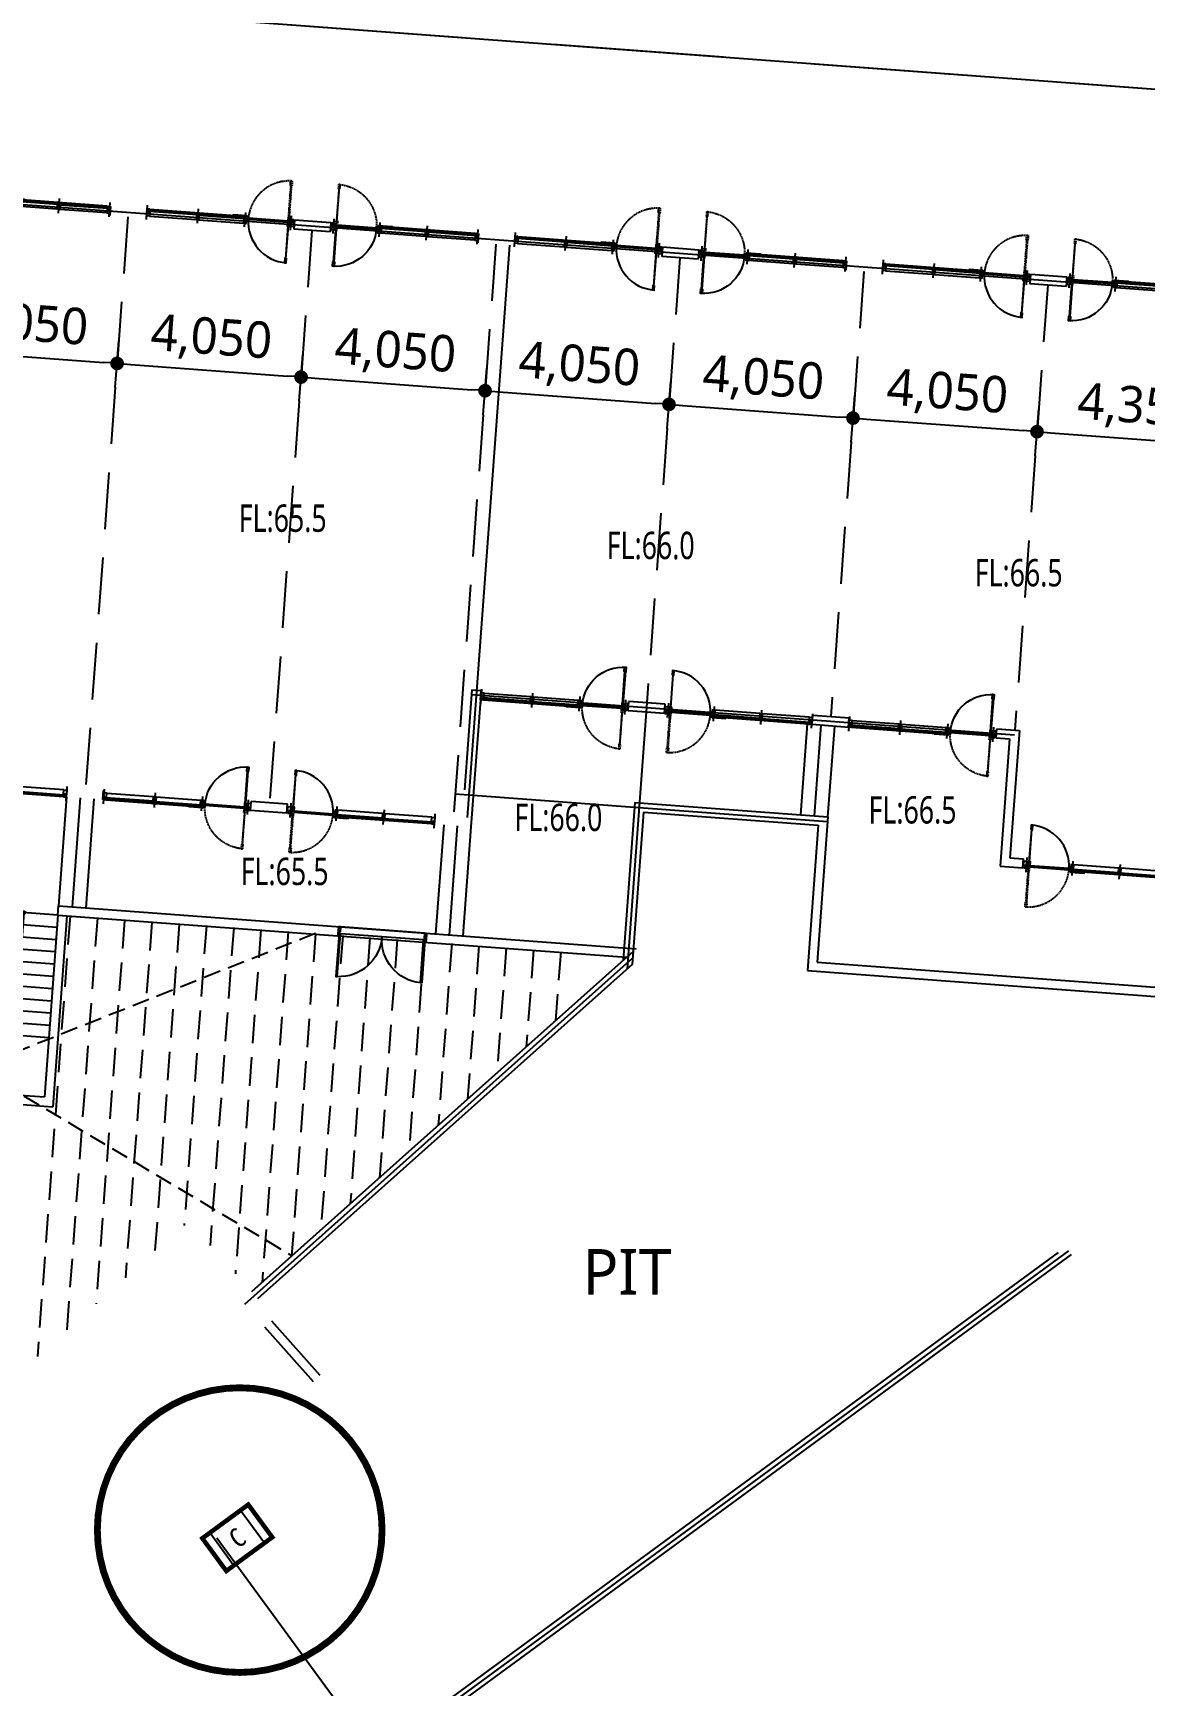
# Model space of a CAD drawing. Header units: millimetres. Extents: x 75184266 to 76346726, y -35077925 to -33679385.
# Drawn here: x 75385264 to 75409672, y -34881853 to -34845569 of the extents above; entities that cross this region are included whole.
import ezdxf
from ezdxf.enums import TextEntityAlignment as Align
from ezdxf.xclip import XClip

# ---------------------------------------------------------------- set-up
doc = ezdxf.new("R2010")
doc.units = ezdxf.units.MM
doc.header["$LTSCALE"] = 50
doc.header["$MEASUREMENT"] = 0
doc.header["$XCLIPFRAME"] = 2
doc.header["$PDMODE"] = 1
doc.header["$PDSIZE"] = -3
for name, pattern in [('XR-1F-PLAN$0$CEN', [62, 60, -1, 0, -1]), ('XR-1F-PLAN$0$HIDDEN', [0.375, 0.25, -0.125]), ('XR-B1$0$XR-지하3층$0$HID1', [2.3, 1.5, -0.8]), ('XR-지하3층$0$HID1', [2.3, 1.5, -0.8]), ('XR-지하3층$0$HIDDEN', [0.375, 0.25, -0.125])]:
    doc.linetypes.add(name, pattern=pattern)
doc.layers.get('0').update_dxf_attribs({"linetype": 'CONTINUOUS'})
doc.layers.get('Defpoints').update_dxf_attribs({"color": 51, "linetype": 'CONTINUOUS'})
for name, color, linetype in [('AA-MKXS', 3, 'CONTINUOUS'), ('E-SYM', 2, 'CONTINUOUS'), ('PARKING', 7, 'CONTINUOUS'), ('XR-1F-PLAN$0$A-CEN02', 27, 'XR-1F-PLAN$0$CEN'), ('XR-1F-PLAN$0$A-DOR-FRAME', 7, 'CONTINUOUS'), ('XR-1F-PLAN$0$A-DOR-GL', 142, 'CONTINUOUS'), ('XR-1F-PLAN$0$A-DOR-HID', 9, 'XR-1F-PLAN$0$HIDDEN'), ('XR-1F-PLAN$0$A-DOR-TRACE', 8, 'CONTINUOUS'), ('XR-1F-PLAN$0$A-FRAME', 1, 'CONTINUOUS'), ('XR-1F-PLAN$0$A-HDCP7', 7, 'CONTINUOUS'), ('XR-1F-PLAN$0$A-WIN-ELE8', 8, 'CONTINUOUS'), ('XR-B1$0$00_블럭계획고', 7, 'CONTINUOUS'), ('XR-지하3층$0$B1$0$B1$0$AA-DWXM-WIND', 4, 'CONTINUOUS'), ('XR-지하3층$0$EL', 7, 'CONTINUOUS'), ('XR-지하3층$0$ELEV', 9, 'CONTINUOUS'), ('XR-지하3층$0$HD', 7, 'CONTINUOUS'), ('XR-지하3층$0$str', 4, 'CONTINUOUS'), ('XR-지하3층$0$가는선', 5, 'CONTINUOUS'), ('주차관제', 2, 'CONTINUOUS')]:
    doc.layers.add(name, color=color, linetype=linetype)
for name, color, linetype, plot in [('XR-B1$0$XR-지하3층$0$DEFPOINT', 142, 'CONTINUOUS', False), ('XR-지하3층$0$DEFPOINT', 142, 'CONTINUOUS', False), ('건축', 8, 'CONTINUOUS', False)]:
    doc.layers.add(name, color=color, linetype=linetype, plot=plot)
doc.layers.add('주차유도-레이스웨이', color=1, linetype='CONTINUOUS', lineweight=25)
doc.styles.add('HY각헤드라인M', font='')
doc.styles.add('XR-B1$0$HY각헤드라인M', font='')
doc.styles.add('XR-지하3층$0$SIM', font='simplex.shx')
doc.styles.add('XR-지하3층$0$돋움', font='', dxfattribs={"width": 0.9})
doc.styles.add('XR-지하3층$0$맑은고딕', font='')
doc.styles.add('돋움체', font='')
doc.styles.get('HY각헤드라인M').set_extended_font_data('Malgun Gothic')
doc.styles.get('XR-B1$0$HY각헤드라인M').set_extended_font_data('Malgun Gothic')
doc.styles.get('XR-지하3층$0$돋움').set_extended_font_data('Dotum')
doc.styles.get('XR-지하3층$0$맑은고딕').set_extended_font_data('Malgun Gothic')
doc.styles.get('돋움체').set_extended_font_data('DotumChe')
doc.dimstyles.new('XR-지하3층$0$20110829_평면도_면적조정$0$std_style', dxfattribs={"dimscale": 400, "dimtxt": 3, "dimasz": 1, "dimexe": 1.5, "dimexo": 2, "dimgap": 1, "dimtad": 1, "dimtoh": 1, "dimdec": 0, "dimzin": 0, "dimdsep": 46, "dimtxsty": 'XR-지하3층$0$돋움', "dimblk": 'XR-지하3층$0$20110829_평면도_면적조정$0$01420DDOT01', "dimblk1": 'XR-지하3층$0$20110829_평면도_면적조정$0$01420DDOT01', "dimblk2": 'XR-지하3층$0$20110829_평면도_면적조정$0$01420DDOT01', "dimcen": 2.5, "dimdle": 8, "dimclrd": 256, "dimclre": 256, "dimclrt": 256, "dimadec": 0, "dimazin": 0, "dimtfac": 1, "dimtdec": 0, "dimtix": 1, "dimtmove": 2, "dimatfit": 3, "dimldrblk": 'XR-지하3층$0$20110829_평면도_면적조정$0$_ClosedBlank', "dimfxl": 1, "dimtolj": 1, "dimtzin": 0, "dimlwd": -1, "dimlwe": -1, "dimarcsym": 0})
doc.dimstyles.new('XR-지하3층$0$NDIM', dxfattribs={"dimtxt": 3, "dimasz": 1, "dimexe": 2, "dimexo": 5, "dimgap": 1, "dimtad": 1, "dimdec": 0, "dimrnd": 0.25, "dimdsep": 46, "dimlunit": 6, "dimtxsty": 'XR-지하3층$0$SIM', "dimblk": 'XR-지하3층$0$DIMDOT', "dimcen": 5, "dimclrd": 2, "dimclre": 2, "dimclrt": 6, "dimadec": 0, "dimazin": 0, "dimtfac": 1, "dimtdec": 0, "dimtix": 1, "dimtmove": 2, "dimatfit": 1, "dimldrblk": 'XR-지하3층$0$DIMDOT', "dimfxl": 1.5, "dimtolj": 1, "dimtzin": 0, "dimarcsym": 0})

# ---------------------------------------------------------------- blocks, each defined once
blk = doc.blocks.new('XR-지하3층$0$A$C331B4A7B')
at = {"layer": 'XR-지하3층$0$EL'}
for p, q in [((-3196, 2477), (-3197, -1726)), ((-2996, 2477), (-2997, -1526)), ((-1496, 2477), (-1497, -226)), ((-1496, 2477), (-1497, -226)), ((2808, 2477), (2809, -1526)), ((3008, 2477), (3009, -1726)), ((-3197, -1726), (3009, -1726)), ((-2997, -1526), (2809, -1526))]:
    blk.add_line(p, q, dxfattribs=at)
at = {"layer": 'XR-지하3층$0$EL', "ltscale": 0.5}
for p, q in [((-1496, 2477), (-614, 2477)), ((-1496, 2477), (-614, 2477)), ((-1294, 2275), (-614, 2275)), ((-1294, 2275), (-614, 2275)), ((426, 2477), (1308, 2477)), ((426, 2275), (1308, 2275))]:
    blk.add_line(p, q, dxfattribs=at)
at = {"layer": 'XR-지하3층$0$EL'}
for points in [[(-2996, 2477), (-3196, 2477)], [(-1294, 2275), (-1294, -25)], [(1106, 2275), (1106, -26)], [(1308, 2477), (1308, -226)], [(2808, 2477), (3008, 2477)]]:
    blk.add_lwpolyline(points, dxfattribs=at)
at = {"layer": 'XR-지하3층$0$EL', "ltscale": 0.5}
for points in [[(-614, 2275), (-614, 2477)], [(426, 2275), (426, 2477)], [(-1497, -226), (1308, -226)], [(-1294, -25), (1106, -26)]]:
    blk.add_lwpolyline(points, dxfattribs=at)
at = {"layer": 'XR-지하3층$0$ELEV', "color": 9}
for p, q in [((-619, 2240), (-1144, 2240)), ((-1144, 2240), (-1144, 2185)), ((-1144, 2185), (6, 2185)), ((-694, 2280), (-619, 2240)), ((-614, 2240), (-614, 2280)), ((-614, 2240), (-544, 2240)), ((-559, 2230), (371, 2230)), ((-559, 2195), (-559, 2230)), ((371, 2195), (-559, 2195)), ((6, 2185), (956, 2185)), ((426, 2240), (356, 2240)), ((371, 2230), (371, 2195)), ((956, 2240), (431, 2240)), ((956, 2185), (956, 2275)), ((-1144, 2090), (-1144, 2160)), ((-1144, 2160), (6, 2160)), ((-1044, 2090), (-1144, 2090)), ((-1044, 390), (-1044, 2090)), ((-544, 2030), (-994, 2030)), ((-994, 2030), (-994, 430)), ((-574, 2090), (-544, 2090)), ((-559, 2130), (371, 2130)), ((-559, 2095), (-559, 2130)), ((371, 2095), (-559, 2095)), ((-544, 2090), (-544, 2030)), ((6, 2160), (956, 2160)), ((356, 2030), (356, 2090)), ((356, 2090), (386, 2090)), ((806, 2030), (356, 2030)), ((371, 2130), (371, 2095)), ((806, 430), (806, 2030)), ((956, 2090), (856, 2090)), ((856, 2090), (856, 390)), ((956, 2160), (956, 2090)), ((-1162, 1065), (-1162, 1145)), ((-1162, 1145), (-1147, 1145)), ((-1147, 1145), (-1147, 1115)), ((-1147, 1115), (-1073, 1115)), ((-1147, 1095), (-1147, 1065)), ((-1073, 1095), (-1147, 1095)), ((-1073, 1115), (-1073, 1095)), ((959, 1115), (885, 1115)), ((885, 1115), (885, 1095)), ((885, 1095), (959, 1095)), ((959, 1145), (959, 1115)), ((974, 1145), (959, 1145)), ((959, 1095), (959, 1065)), ((974, 1065), (974, 1145)), ((-1147, 1065), (-1162, 1065)), ((959, 1065), (974, 1065)), ((856, 390), (-1044, 390)), ((-994, 430), (806, 430)), ((-682, 180), (-682, 260)), ((-682, 260), (-667, 260)), ((-667, 180), (-682, 180)), ((-667, 260), (-667, 230)), ((-667, 230), (-594, 230)), ((-594, 210), (-667, 210)), ((-667, 210), (-667, 180)), ((-594, 330), (406, 330)), ((-594, 110), (-594, 330)), ((-594, 230), (-594, 210)), ((406, 110), (-594, 110)), ((406, 330), (406, 110)), ((479, 230), (406, 230)), ((406, 230), (406, 210)), ((406, 210), (479, 210)), ((494, 260), (479, 260)), ((479, 260), (479, 230)), ((479, 210), (479, 180)), ((479, 180), (494, 180)), ((494, 180), (494, 260))]:
    blk.add_line(p, q, dxfattribs=at)
blk.add_lwpolyline([(-619, 2240), (-1144, 2240), (-1144, 2185), (956, 2185), (956, 2240), (431, 2240), (506, 2280)], dxfattribs=at)
at = {"layer": 'XR-지하3층$0$HD', "ltscale": 10}
for p, q in [((-2246, 2474), (-2246, 1124)), ((2058, 2474), (2058, -877)), ((-2246, 545), (-2246, -877)), ((-2246, -877), (2058, -877))]:
    blk.add_line(p, q, dxfattribs=at)
blk.add_lwpolyline([(-1304, 463), (-2196, 835), (-2241, 784), (-2251, 925), (-2296, 873), (-3188, 1266)], dxfattribs=at)
for points in [[(-2126, 1193), (-2246, 1124), (-2366, 1193), (-2349, 1223), (-2246, 1164), (-2143, 1223)], [(-2126, 515), (-2246, 584), (-2367, 516), (-2349, 486), (-2246, 545), (-2143, 486)]]:
    blk.add_lwpolyline(points, close=True, dxfattribs=at)
for centre in [(-2246, 2474), (2058, 2474)]:
    blk.add_circle(centre, 30, dxfattribs=at)
at = {"layer": 'XR-지하3층$0$str'}
for p, q in [((-2996, 2475), (-1496, 2474)), ((-2996, 2205), (-1496, 2204)), ((2808, 2475), (1308, 2474)), ((2808, 2205), (1308, 2204)), ((-2996, 1935), (-1496, 1934)), ((2808, 1935), (1308, 1934)), ((-2996, 1665), (-1496, 1664)), ((2808, 1665), (1308, 1664)), ((-2996, 1395), (-1496, 1394)), ((-2996, 1125), (-1496, 1124)), ((2808, 1395), (1308, 1394)), ((2808, 1125), (1308, 1124)), ((-2996, 855), (-2246, 854)), ((-2246, 854), (-1496, 854)), ((2058, 854), (1308, 854)), ((2808, 855), (2058, 854)), ((-2996, 585), (-1594, 584)), ((-1594, 584), (-1496, 584)), ((2809, 585), (1308, 584)), ((-2997, 315), (-1497, 314)), ((-2997, 45), (-1497, 44)), ((2809, 315), (1309, 314)), ((2809, 45), (1309, 44)), ((-2997, -225), (-1197, -226)), ((2809, -225), (1308, -226))]:
    blk.add_line(p, q, dxfattribs=at)
for points in [[(-1197, -227), (-1196, -1526)], [(-926, -227), (-926, -1526)], [(-656, -227), (-656, -1526)], [(-386, -227), (-386, -1526)], [(-116, -226), (-115, -1526)], [(154, -226), (155, -1526)], [(424, -226), (425, -1526)], [(695, -226), (695, -1526)], [(965, -226), (965, -1526)]]:
    blk.add_lwpolyline(points, dxfattribs=at)
at = {"layer": 'XR-지하3층$0$가는선', "ltscale": 5}
for p, q in [((-994, 430), (806, 2030)), ((806, 430), (-994, 2030)), ((-594, 110), (406, 330)), ((406, 110), (-594, 330))]:
    blk.add_line(p, q, dxfattribs=at)
blk = doc.blocks.new('XR-지하3층$0$_Dot')
at = {"color": 0, "lineweight": -2}
blk.add_line((-0.5, 0), (-1, 0), dxfattribs=at)
at = {"color": 0, "const_width": 0.5}
blk.add_lwpolyline([(-0.25, 0, 1), (0.25, 0, 1)], format="xyb", close=True, dxfattribs=at)
blk = doc.blocks.new('*D184')
at = {"layer": 'Defpoints', "color": 0, "ltscale": 0.01, "transparency": 16777216}
for p in [(75387108, -34852821), (75383015, -34853252), (75387054, -34853552)]:
    blk.add_point(p, dxfattribs=at)
at = {"layer": '건축', "color": 0, "linetype": 'ByBlock', "lineweight": -2, "ltscale": 0.01}
blk.add_line((75383029, -34853053), (75383106, -34852023), dxfattribs=at)
at = {"layer": '건축', "color": 0, "lineweight": -2, "ltscale": 0.01}
for p, q in [((75387068, -34853352), (75387145, -34852323)), ((75383368, -34852544), (75386809, -34852799))]:
    blk.add_line(p, q, dxfattribs=at)
at = {"layer": '건축', "color": 0, "lineweight": -2, "ltscale": 0.01, "xscale": 300, "yscale": 300, "zscale": 300}
for p, rotation in [((75383069, -34852522), 175.7582556734697), ((75387108, -34852821), 355.7582556734697)]:
    blk.add_blockref('XR-지하3층$0$_Dot', p, dxfattribs=dict(at, rotation=rotation))
at = {"layer": '건축', "color": 6, "ltscale": 0.01, "insert": (75385139, -34851993), "char_height": 800, "attachment_point": 5, "rotation": 355.7583, "style": 'XR-지하3층$0$맑은고딕'}
blk.add_mtext('\\A1;4,050', dxfattribs=at)
blk = doc.blocks.new('XR-지하3층$0$DIMDOT')
blk.add_line((-2, 0), (2, 0))
at = {"color": 3}
for radius in [0.6, 0.28]:
    blk.add_circle((0, 0), radius, dxfattribs=at)
blk = doc.blocks.new('*D185')
at = {"layer": 'Defpoints', "color": 0, "ltscale": 0.01, "transparency": 16777216}
for p in [(75391147, -34853121), (75387054, -34853552), (75391092, -34853851)]:
    blk.add_point(p, dxfattribs=at)
at = {"layer": '건축', "color": 0, "linetype": 'ByBlock', "lineweight": -2, "ltscale": 0.01}
blk.add_line((75387068, -34853352), (75387145, -34852323), dxfattribs=at)
at = {"layer": '건축', "color": 0, "lineweight": -2, "ltscale": 0.01}
for p, q in [((75387407, -34852844), (75390847, -34853099)), ((75391107, -34853652), (75391184, -34852622))]:
    blk.add_line(p, q, dxfattribs=at)
at = {"layer": '건축', "color": 0, "lineweight": -2, "ltscale": 0.01, "xscale": 300, "yscale": 300, "zscale": 300}
for p, rotation in [((75387108, -34852821), 175.7582556734697), ((75391147, -34853121), 355.7582556734697)]:
    blk.add_blockref('XR-지하3층$0$_Dot', p, dxfattribs=dict(at, rotation=rotation))
at = {"layer": '건축', "color": 6, "ltscale": 0.01, "insert": (75389177, -34852293), "char_height": 800, "attachment_point": 5, "rotation": 355.7583, "style": 'XR-지하3층$0$맑은고딕'}
blk.add_mtext('\\A1;4,050', dxfattribs=at)
blk = doc.blocks.new('*D186')
at = {"layer": 'Defpoints', "color": 0, "ltscale": 0.01, "transparency": 16777216}
for p in [(75395186, -34853420), (75391092, -34853851), (75395131, -34854151)]:
    blk.add_point(p, dxfattribs=at)
at = {"layer": '건축', "color": 0, "linetype": 'ByBlock', "lineweight": -2, "ltscale": 0.01}
blk.add_line((75391107, -34853652), (75391184, -34852622), dxfattribs=at)
at = {"layer": '건축', "color": 0, "lineweight": -2, "ltscale": 0.01}
for p, q in [((75391446, -34853143), (75394886, -34853398)), ((75395146, -34853951), (75395222, -34852922))]:
    blk.add_line(p, q, dxfattribs=at)
at = {"layer": '건축', "color": 0, "lineweight": -2, "ltscale": 0.01, "xscale": 300, "yscale": 300, "zscale": 300}
for p, rotation in [((75391147, -34853121), 175.7582556734697), ((75395186, -34853420), 355.7582556734697)]:
    blk.add_blockref('XR-지하3층$0$_Dot', p, dxfattribs=dict(at, rotation=rotation))
at = {"layer": '건축', "color": 6, "ltscale": 0.01, "insert": (75393216, -34852592), "char_height": 800, "attachment_point": 5, "rotation": 355.7583, "style": 'XR-지하3층$0$맑은고딕'}
blk.add_mtext('\\A1;4,050', dxfattribs=at)
blk = doc.blocks.new('*D187')
at = {"layer": 'Defpoints', "color": 0, "ltscale": 0.01, "transparency": 16777216}
for p in [(75399224, -34853720), (75395131, -34854151), (75399170, -34854450)]:
    blk.add_point(p, dxfattribs=at)
at = {"layer": '건축', "color": 0, "linetype": 'ByBlock', "lineweight": -2, "ltscale": 0.01}
blk.add_line((75395146, -34853951), (75395222, -34852922), dxfattribs=at)
at = {"layer": '건축', "color": 0, "lineweight": -2, "ltscale": 0.01}
for p, q in [((75395485, -34853443), (75398925, -34853698)), ((75399185, -34854251), (75399261, -34853221))]:
    blk.add_line(p, q, dxfattribs=at)
at = {"layer": '건축', "color": 0, "lineweight": -2, "ltscale": 0.01, "xscale": 300, "yscale": 300, "zscale": 300}
for p, rotation in [((75395186, -34853420), 175.7582556734697), ((75399224, -34853720), 355.7582556734697)]:
    blk.add_blockref('XR-지하3층$0$_Dot', p, dxfattribs=dict(at, rotation=rotation))
at = {"layer": '건축', "color": 6, "ltscale": 0.01, "insert": (75397255, -34852892), "char_height": 800, "attachment_point": 5, "rotation": 355.7583, "style": 'XR-지하3층$0$맑은고딕'}
blk.add_mtext('\\A1;4,050', dxfattribs=at)
blk = doc.blocks.new('*D188')
at = {"layer": 'Defpoints', "color": 0, "ltscale": 0.01, "transparency": 16777216}
for p in [(75403263, -34854020), (75399170, -34854450), (75403209, -34854750)]:
    blk.add_point(p, dxfattribs=at)
at = {"layer": '건축', "color": 0, "linetype": 'ByBlock', "lineweight": -2, "ltscale": 0.01}
blk.add_line((75399185, -34854251), (75399261, -34853221), dxfattribs=at)
at = {"layer": '건축', "color": 0, "lineweight": -2, "ltscale": 0.01}
for p, q in [((75403224, -34854551), (75403300, -34853521)), ((75399524, -34853742), (75402964, -34853997))]:
    blk.add_line(p, q, dxfattribs=at)
at = {"layer": '건축', "color": 0, "lineweight": -2, "ltscale": 0.01, "xscale": 300, "yscale": 300, "zscale": 300}
for p, rotation in [((75399224, -34853720), 175.7582556734697), ((75403263, -34854020), 355.7582556734697)]:
    blk.add_blockref('XR-지하3층$0$_Dot', p, dxfattribs=dict(at, rotation=rotation))
at = {"layer": '건축', "color": 6, "ltscale": 0.01, "insert": (75401294, -34853191), "char_height": 800, "attachment_point": 5, "rotation": 355.7583, "style": 'XR-지하3층$0$맑은고딕'}
blk.add_mtext('\\A1;4,050', dxfattribs=at)
blk = doc.blocks.new('*D189')
at = {"layer": 'Defpoints', "color": 0, "ltscale": 0.01, "transparency": 16777216}
for p in [(75407302, -34854319), (75403209, -34854750), (75407248, -34855050)]:
    blk.add_point(p, dxfattribs=at)
at = {"layer": '건축', "color": 0, "linetype": 'ByBlock', "lineweight": -2, "ltscale": 0.01}
blk.add_line((75403224, -34854551), (75403300, -34853521), dxfattribs=at)
at = {"layer": '건축', "color": 0, "lineweight": -2, "ltscale": 0.01}
for p, q in [((75407263, -34854850), (75407339, -34853820)), ((75403563, -34854042), (75407003, -34854297))]:
    blk.add_line(p, q, dxfattribs=at)
at = {"layer": '건축', "color": 0, "lineweight": -2, "ltscale": 0.01, "xscale": 300, "yscale": 300, "zscale": 300}
for p, rotation in [((75403263, -34854020), 175.7582556734697), ((75407302, -34854319), 355.7582556734697)]:
    blk.add_blockref('XR-지하3층$0$_Dot', p, dxfattribs=dict(at, rotation=rotation))
at = {"layer": '건축', "color": 6, "ltscale": 0.01, "insert": (75405333, -34853491), "char_height": 800, "attachment_point": 5, "rotation": 355.7583, "style": 'XR-지하3층$0$맑은고딕'}
blk.add_mtext('\\A1;4,050', dxfattribs=at)
blk = doc.blocks.new('*D190')
at = {"layer": 'Defpoints', "color": 0, "ltscale": 0.01, "transparency": 16777216}
for p in [(75411640, -34854641), (75407248, -34855050), (75411586, -34855371)]:
    blk.add_point(p, dxfattribs=at)
at = {"layer": '건축', "color": 0, "linetype": 'ByBlock', "lineweight": -2, "ltscale": 0.01}
blk.add_line((75407263, -34854850), (75407339, -34853820), dxfattribs=at)
at = {"layer": '건축', "color": 0, "lineweight": -2, "ltscale": 0.01}
for p, q in [((75411601, -34855172), (75411677, -34854142)), ((75407601, -34854341), (75411341, -34854619))]:
    blk.add_line(p, q, dxfattribs=at)
at = {"layer": '건축', "color": 0, "lineweight": -2, "ltscale": 0.01, "xscale": 300, "yscale": 300, "zscale": 300}
for p, rotation in [((75407302, -34854319), 175.7582556734697), ((75411640, -34854641), 355.7582556734697)]:
    blk.add_blockref('XR-지하3층$0$_Dot', p, dxfattribs=dict(at, rotation=rotation))
at = {"layer": '건축', "color": 6, "ltscale": 0.01, "insert": (75409522, -34853801), "char_height": 800, "attachment_point": 5, "rotation": 355.7583, "style": 'XR-지하3층$0$맑은고딕'}
blk.add_mtext('\\A1;4,350', dxfattribs=at)
blk = doc.blocks.new('XR-지하3층$0$B1$0$1940')
at = {"layer": 'XR-지하3층$0$B1$0$B1$0$AA-DWXM-WIND', "color": 7}
for p, q in [((-2201, -150), (-2201, 50)), ((-2201, -150), (-2201, 0)), ((-2176, 0), (-2201, 0)), ((-2176, -30), (-2176, 0)), ((-286, -30), (-286, 0)), ((-286, 0), (-261, 0)), ((-261, -150), (-261, 50)), ((-261, -150), (-261, 0)), ((-2156, -150), (-2201, -150)), ((-2156, -30), (-2176, -30)), ((-2156, -150), (-2156, -30)), ((-306, -30), (-286, -30)), ((-306, -150), (-306, -30)), ((-306, -150), (-261, -150))]:
    blk.add_line(p, q, dxfattribs=at)
at = {"layer": 'XR-지하3층$0$B1$0$B1$0$AA-DWXM-WIND', "color": 8}
for p, q in [((-316, 0), (-2146, 0, 0)), ((-306, -150), (-2156, -150, 0))]:
    blk.add_line(p, q, dxfattribs=at)
at = {"layer": 'XR-지하3층$0$B1$0$B1$0$AA-DWXM-WIND', "elevation": 0}
for points in [[(-2146, 0), (-2176, 0), (-2176, 945), (-2146, 945)], [(-316, 0), (-286, 0), (-286, 945), (-316, 945)]]:
    blk.add_lwpolyline(points, close=True, dxfattribs=at)
at = {"layer": 'XR-지하3층$0$B1$0$B1$0$AA-DWXM-WIND'}
for centre, start, end in [((-2177, 0), 0.0207, 88.1312), ((-285, 0), 91.8688, 179.9793)]:
    blk.add_arc(centre, 946, start, end, dxfattribs=at)
blk = doc.blocks.new('XR-1F-PLAN$0$A$C10B20476')
at = {"layer": 'Defpoints'}
for p, q in [((134, 35), (110, 35)), ((110, 35), (110, 0)), ((134, 35), (134, 0))]:
    blk.add_line(p, q, dxfattribs=at)
at = {"layer": 'XR-1F-PLAN$0$A-CEN02', "linetype": 'Continuous'}
blk.add_line((318, 80), (0, 80), dxfattribs=at)
at = {"layer": 'XR-1F-PLAN$0$A-FRAME'}
for p, q in [((144, 80), (110, 80)), ((110, 56), (144, 56)), ((110, 43), (144, 43)), ((144, 20), (134, 20))]:
    blk.add_line(p, q, dxfattribs=at)
for points in [[(88, 20), (88, 80)], [(110, 35), (110, 80)], [(122, 48), (144, 48), (144, 20), (238, 20), (238, 80), (144, 80), (144, 51), (122, 51), (122, 48)]]:
    blk.add_lwpolyline(points, dxfattribs=at)
blk = doc.blocks.new('XR-1F-PLAN$0$A$C491451C1')
at = {"layer": 'Defpoints'}
for p, q in [((15, 208), (-20, 208)), ((15, 184), (-20, 184)), ((15, 184), (15, 208)), ((45, 208), (45, 184)), ((45, 208), (80, 208)), ((45, 184), (80, 184))]:
    blk.add_line(p, q, dxfattribs=at)
at = {"layer": 'XR-1F-PLAN$0$A-CEN02', "linetype": 'Continuous'}
blk.add_line((30, 0), (30, 318), dxfattribs=at)
at = {"layer": 'XR-1F-PLAN$0$A-FRAME'}
for p, q in [((0, 174), (0, 184)), ((24, 208), (24, 174)), ((37, 208), (37, 174)), ((60, 174), (60, 184))]:
    blk.add_line(p, q, dxfattribs=at)
for points in [[(0, 230), (60, 230)], [(29, 196), (29, 174), (0, 174), (0, 80), (60, 80), (60, 174), (32, 174), (32, 196), (29, 196)], [(15, 208), (45, 208)]]:
    blk.add_lwpolyline(points, dxfattribs=at)
blk = doc.blocks.new('XR-1F-PLAN$0$A$C7F517DA1')
at = {"layer": 'XR-1F-PLAN$0$A-DOR-FRAME', "ltscale": 0.5, "elevation": 0}
for points in [[(50, 1675), (60, 1675), (60, 1690), (75, 1690), (75, 1675), (85, 1675), (85, 1775), (50, 1775)], [(50, 925), (10, 925), (10, 825), (50, 825)], [(990, 925), (950, 925), (950, 825), (990, 825)]]:
    blk.add_lwpolyline(points, close=True, dxfattribs=at)
blk.add_lwpolyline([(50, 875), (50, 975), (60, 975), (60, 960), (75, 960), (75, 975), (85, 975), (85, 875), (50, 875)], dxfattribs=at)
at = {"layer": 'XR-1F-PLAN$0$A-DOR-GL', "elevation": 0}
blk.add_lwpolyline([(62, 962), (72, 962), (72, 1687), (62, 1687)], close=True, dxfattribs=at)
at = {"layer": 'XR-1F-PLAN$0$A-DOR-HID', "ltscale": 2, "elevation": 0}
blk.add_lwpolyline([(50, 875), (50, 775), (60, 775), (60, 790), (75, 790), (75, 775), (85, 775), (85, 875), (50, 875)], dxfattribs=at)
for points in [[(62, 788), (72, 788), (72, 63), (62, 63)], [(50, 75), (60, 75), (60, 60), (75, 60), (75, 75), (85, 75), (85, -25), (50, -25)]]:
    blk.add_lwpolyline(points, close=True, dxfattribs=at)
at = {"layer": 'XR-1F-PLAN$0$A-DOR-HID', "ltscale": 2}
blk.add_arc((50, 875, 0), 900, 270, 0, dxfattribs=at)
at = {"layer": 'XR-1F-PLAN$0$A-DOR-TRACE'}
blk.add_arc((50, 875, 0), 900, 0, 90, dxfattribs=at)
at = {"layer": 'XR-1F-PLAN$0$A-WIN-ELE8'}
for p, q in [((85, 890, 0), (950, 890, 0)), ((85, 860, 0), (950, 860, 0))]:
    blk.add_line(p, q, dxfattribs=at)
blk = doc.blocks.new('Showwindow-8.1')
at = {"layer": 'AA-MKXS', "ltscale": 0.5}
for p, q in [((-3650, -150, 0), (-3650, 50, 0)), ((-400, -150), (-400, 50)), ((-400, 50), (400, 50, 0)), ((400, -150, 0), (400, 50, 0)), ((3650, -150, 0), (3650, 50, 0)), ((-410, -150, 0), (-410, -128, 0)), ((-400, -150), (400, -150, 0))]:
    blk.add_line(p, q, dxfattribs=at)
at = {"layer": 'XR-1F-PLAN$0$A-DOR-GL'}
for points in [[(-3595, -104), (-3595, -128), (-2535, -128), (-2535, -104)], [(-1495, -104), (-1495, -128), (-2505, -128), (-2505, -104)], [(1495, -104), (1495, -128), (2505, -128), (2505, -104)], [(3595, -104), (3595, -128), (2535, -128), (2535, -104)]]:
    blk.add_lwpolyline(points, close=True, dxfattribs=at)
at = {"layer": 'XR-1F-PLAN$0$A-FRAME'}
for p, q in [((-3640, -150, 0), (-3640, -128, 0)), ((-3580, -150, 0), (-3580, -128, 0)), ((-2550, -150, 0), (-2550, -128, 0)), ((-2490, -150, 0), (-2490, -128, 0)), ((-470, -150, 0), (-470, -128, 0)), ((410, -150, 0), (410, -128, 0)), ((470, -150, 0), (470, -128, 0)), ((2490, -150, 0), (2490, -128, 0)), ((2550, -150, 0), (2550, -128, 0)), ((3580, -150, 0), (3580, -128, 0)), ((3640, -150, 0), (3640, -128, 0))]:
    blk.add_line(p, q, dxfattribs=at)
at = {"layer": 'XR-1F-PLAN$0$A-HDCP7'}
for points in [[(-1750, -150), (-1450, -150), (-1450, -165), (-1750, -165)], [(1750, -150), (1450, -150), (1450, -165), (1750, -165)]]:
    blk.add_lwpolyline(points, close=True, dxfattribs=at)
at = {"layer": 'XR-1F-PLAN$0$A-WIN-ELE8'}
for p, q in [((-3580, 0, 0), (-2550, 0)), ((-3580, -150, 0), (-1510, -150)), ((-2490, 0), (-1510, 0)), ((2490, 0), (1510, 0)), ((3580, -150, 0), (1510, -150)), ((3580, 0, 0), (2550, 0))]:
    blk.add_line(p, q, dxfattribs=at)
at = {"layer": 'XR-1F-PLAN$0$A-DOR-FRAME', "ltscale": 600, "extrusion": (0, 0, -1), "zscale": -1}
blk.add_blockref('XR-1F-PLAN$0$A$C7F517DA1', (460, -975, 0), dxfattribs=at)
at = {"layer": 'XR-1F-PLAN$0$A-DOR-FRAME', "ltscale": 600, "extrusion": (0, 0, -1), "xscale": -1, "zscale": -1}
blk.add_blockref('XR-1F-PLAN$0$A$C7F517DA1', (-460, -975, 0), dxfattribs=at)
at = {"layer": 'XR-1F-PLAN$0$A-FRAME', "rotation": 90}
blk.add_blockref('XR-1F-PLAN$0$A$C10B20476', (-3560, -238, 0), dxfattribs=at)
at = {"layer": 'XR-1F-PLAN$0$A-FRAME', "ltscale": 0.5, "extrusion": (0, 0, -1), "zscale": -1, "rotation": 180}
for p in [(2550, 80), (1510, 80)]:
    blk.add_blockref('XR-1F-PLAN$0$A$C491451C1', p, dxfattribs=at)
at = {"layer": 'XR-1F-PLAN$0$A-FRAME', "extrusion": (0, 0, -1), "xscale": -1, "zscale": -1, "rotation": 270}
blk.add_blockref('XR-1F-PLAN$0$A$C10B20476', (390, -238), dxfattribs=at)
at = {"layer": 'XR-1F-PLAN$0$A-FRAME', "extrusion": (0, 0, -1), "zscale": -1, "rotation": 90}
blk.add_blockref('XR-1F-PLAN$0$A$C10B20476', (-390, -238), dxfattribs=at)
at = {"layer": 'XR-1F-PLAN$0$A-FRAME', "ltscale": 0.5, "extrusion": (0, 0, -1), "xscale": -1, "zscale": -1, "rotation": 180}
for p in [(-1510, 80), (-2550, 80)]:
    blk.add_blockref('XR-1F-PLAN$0$A$C491451C1', p, dxfattribs=at)
at = {"layer": 'XR-1F-PLAN$0$A-FRAME', "xscale": -1, "rotation": 270}
blk.add_blockref('XR-1F-PLAN$0$A$C10B20476', (3560, -238, 0), dxfattribs=at)
blk = doc.blocks.new('SW-4.05')
at = {"layer": 'AA-MKXS', "ltscale": 0.5}
for p, q in [((0, -200), (0, 0)), ((3250, -200, 0), (3250, 0, 0))]:
    blk.add_line(p, q, dxfattribs=at)
at = {"layer": 'XR-1F-PLAN$0$A-DOR-GL', "elevation": 0}
for points in [[(1095, -154), (1095, -178), (2105, -178), (2105, -154)], [(3195, -154), (3195, -178), (2135, -178), (2135, -154)]]:
    blk.add_lwpolyline(points, close=True, dxfattribs=at)
at = {"layer": 'XR-1F-PLAN$0$A-FRAME'}
for p, q in [((10, -200), (10, -178)), ((70, -200), (70, -178)), ((2090, -200), (2090, -178)), ((2150, -200), (2150, -178)), ((3180, -200, 0), (3180, -178, 0)), ((3240, -200, 0), (3240, -178, 0))]:
    blk.add_line(p, q, dxfattribs=at)
at = {"layer": 'XR-1F-PLAN$0$A-HDCP7', "elevation": 0}
blk.add_lwpolyline([(1350, -200), (1050, -200), (1050, -215), (1350, -215)], close=True, dxfattribs=at)
at = {"layer": 'XR-1F-PLAN$0$A-WIN-ELE8'}
for p, q in [((2090, -50, 0), (1110, -50, 0)), ((3180, -200, 0), (1110, -200, 0)), ((3180, -50, 0), (2150, -50, 0))]:
    blk.add_line(p, q, dxfattribs=at)
at = {"layer": 'XR-1F-PLAN$0$A-DOR-FRAME', "ltscale": 600, "extrusion": (0, 0, -1), "xscale": -1, "zscale": -1, "rotation": 2.5358915e-09}
blk.add_blockref('XR-1F-PLAN$0$A$C7F517DA1', (-60, -1025, 0), dxfattribs=at)
at = {"layer": 'XR-1F-PLAN$0$A-FRAME', "extrusion": (0, 0, -1), "zscale": -1, "rotation": 90.00000000253594}
blk.add_blockref('XR-1F-PLAN$0$A$C10B20476', (10, -288, 0), dxfattribs=at)
at = {"layer": 'XR-1F-PLAN$0$A-FRAME', "ltscale": 0.5, "extrusion": (0, 0, -1), "xscale": -1, "zscale": -1, "rotation": 180}
for p in [(-1110, 30, 0), (-2150, 30, 0)]:
    blk.add_blockref('XR-1F-PLAN$0$A$C491451C1', p, dxfattribs=at)
at = {"layer": 'XR-1F-PLAN$0$A-FRAME', "xscale": -1, "rotation": 269.999999997464}
blk.add_blockref('XR-1F-PLAN$0$A$C10B20476', (3160, -288, 0), dxfattribs=at)
blk = doc.blocks.new('XR-지하3층$0$20110829_평면도_면적조정$0$01420DDOT01')
blk.add_line((-1.5, 0), (1.5, 0))
at = {"const_width": 0.5}
blk.add_lwpolyline([(-0.25, 0, 1), (0.25, 0, 1)], format="xyb", close=True, dxfattribs=at)
blk = doc.blocks.new('*D234')
at = {"layer": 'Defpoints', "color": 0, "transparency": 16777216}
for p in [(75355963, -34834675, 0), (75518258, -34836691), (75517519, -34846658, 0)]:
    blk.add_point(p, dxfattribs=at)
at = {"layer": '건축'}
for p, q in [((75356022, -34833877), (75356746, -34824111)), ((75357101, -34824739), (75517859, -34836662)), ((75517578, -34845860), (75518303, -34836093))]:
    blk.add_line(p, q, dxfattribs=at)
at = {"layer": '건축', "xscale": 400, "yscale": 400, "zscale": 400}
for p, rotation in [((75356702, -34824709), 175.7582552519373), ((75518258, -34836691), 355.7582552519373)]:
    blk.add_blockref('XR-지하3층$0$20110829_평면도_면적조정$0$01420DDOT01', p, dxfattribs=dict(at, rotation=rotation))
at = {"layer": '건축', "insert": (75437576, -34829403), "char_height": 1800, "attachment_point": 5, "rotation": 355.7583, "style": 'XR-지하3층$0$돋움'}
blk.add_mtext('\\A1;162000', dxfattribs=at)
blk = doc.blocks.new('XR-지하3층$0$20110829_평면도_면적조정$0$_ClosedBlank')
at = {"color": 0, "linetype": 'ByBlock', "lineweight": -2}
for p, q in [((-1, 0.167), (0, 0)), ((-1, 0.167), (-1, -0.167)), ((0, 0), (-1, -0.167))]:
    blk.add_line(p, q, dxfattribs=at)
blk = doc.blocks.new('11111111')
at = {"layer": 'XR-B1$0$XR-지하3층$0$DEFPOINT', "linetype": 'XR-B1$0$XR-지하3층$0$HID1', "ltscale": 50}
blk.add_lwpolyline([(77060562, -34332853), (77063587, -34317853), (77063649, -34280876), (77066707, -34245876), (77066734, -34229679), (76979951, -34223236), (76855438, -34213992, -0.110486), (76808135, -34238483), (76803058, -34244661), (76799605, -34368327), (76804810, -34373679), (76934251, -34373677), (76959243, -34369677), (76989587, -34369677), (77004594, -34370677), (77051655, -34370675), (77060514, -34361831)], format="xyb", close=True, dxfattribs=at)
at = {"layer": 'XR-B1$0$00_블럭계획고', "color": 3, "style": 'XR-B1$0$HY각헤드라인M', "width": 0.75}
for s, p in [('FL:65.5', (76894765, -34228119)), ('FL:66.0', (76902843, -34228718)), ('FL:66.5', (76910921, -34229317)), ('FL:66.0', (76900817, -34234687)), ('FL:66.5', (76908591, -34234523)), ('FL:65.5', (76894807, -34235873))]:
    blk.add_text(s, height=600, rotation=0, dxfattribs=at).set_placement(p)
blk = doc.blocks.new('XR-지하3층$0$A$C723B38EE')
at = {"layer": 'XR-지하3층$0$DEFPOINT', "linetype": 'XR-지하3층$0$HID1', "ltscale": 50}
blk.add_lwpolyline([(439.7, 226.504), (442.725, 241.504), (442.787, 278.481), (445.845, 313.481), (445.872, 329.678), (359.089, 336.121), (234.575, 345.365, -0.110486), (187.273, 320.874), (182.196, 314.697), (178.743, 191.031), (183.947, 185.678), (313.388, 185.68), (338.38, 189.68), (368.725, 189.68), (383.732, 188.681), (430.793, 188.682), (439.652, 197.526)], format="xyb", close=True, dxfattribs=at)

msp = doc.modelspace()

# ---------------------------------------------------------------- linework, layer by layer
at = {"layer": 'E-SYM', "color": 2}
for p, q in [((75389820.2, -34877995.8), (75390346.3, -34878713.4)), ((75389147.8, -34878488.7), (75389673.9, -34879206.3))]:
    msp.add_line(p, q, dxfattribs=at)
at = {"layer": 'E-SYM', "color": 2, "const_width": 100}
msp.add_lwpolyline([(75388980, -34878611.8), (75389988.1, -34877872.7), (75390514.2, -34878590.3), (75389506.1, -34879329.4)], close=True, dxfattribs=at)
at = {"layer": '건축', "ltscale": 0.5}
for p, q in [((75350478, -34846767.6), (75411986.2, -34851329.6)), ((75395723.4, -34850223.6), (75394791.5, -34862789.1)), ((75394898.9, -34859989.4), (75394736.1, -34862183.4)), ((75394891.5, -34860089.1), (75406808.7, -34860973)), ((75394898.9, -34859989.4), (75395098.3, -34860004.2)), ((75395083.5, -34860203.7), (75394876.4, -34862996)), ((75398738.3, -34860274.2), (75398305.2, -34866113.1)), ((75402363.5, -34860743.6, 0), (75403171.3, -34860803.5, 0)), ((75402378.3, -34860544.1, 0), (75403186.1, -34860604.1, 0)), ((75406402.4, -34861043.2), (75406701.6, -34861065.3)), ((75406417.2, -34860843.7), (75406915.9, -34860880.7)), ((75406701.6, -34861065.3), (75406494.5, -34863857.7)), ((75406915.9, -34860880.7), (75406708.7, -34863673)), ((75394529.3, -34862268.3), (75402706.8, -34862874.8)), ((75398475.9, -34862460.7), (75398219.2, -34865921.9)), ((75398475.9, -34862460.7), (75402714.2, -34862775.1)), ((75398660.5, -34862675), (75398412.6, -34866017.3)), ((75398660.5, -34862675), (75402500, -34862959.8)), ((75402500, -34862959.8), (75402263.3, -34866151)), ((75402714.2, -34862775.1), (75402477.5, -34865966.3)), ((75406708.7, -34863673), (75407007.9, -34863695.2)), ((75406494.5, -34863857.7), (75406993.1, -34863894.7)), ((75398423.3, -34865873.8), (75389903.6, -34873477.6)), ((75398433.9, -34865730.2), (75390060.9, -34873203.2)), ((75398412.6, -34866017.3), (75390194, -34873352.4)), ((75392398.3, -34883611.7), (75407776.6, -34872337.8)), ((75392454.6, -34883694.4), (75407997.5, -34872299.9)), ((75392672.3, -34883658.8), (75408056.2, -34872380.8)), ((75391568.4, -34875041.1), (75390503, -34873847.4)), ((75391419.2, -34875174.2), (75390353.8, -34873980.5))]:
    msp.add_line(p, q, dxfattribs=at)
at = {"layer": '건축', "linetype": 'XR-지하3층$0$HIDDEN', "ltscale": 100}
for p, q in [((75387346.5, -34849602.3), (75386414.5, -34862167.8)), ((75391385.4, -34849901.9), (75390453.4, -34862467.4)), ((75395424.3, -34850201.4), (75394492.3, -34862766.9)), ((75399463.2, -34850501), (75398738.3, -34860274.2)), ((75403502.1, -34850800.5), (75402777.2, -34860573.7)), ((75407541, -34851100.1), (75406816.1, -34860873.3))]:
    msp.add_line(p, q, dxfattribs=at)
at = {"layer": '건축'}
for p, q in [((75402115.9, -34862730.7), (75402263.8, -34860736.2)), ((75402415, -34862752.9), (75402563, -34860758.4)), ((75402714.2, -34862775.1), (75402862.2, -34860780.6)), ((75386000.8, -34862337.7), (75385823.3, -34864731.1)), ((75386300, -34862359.9), (75386122.5, -34864753.3)), ((75386599.2, -34862382.1), (75386421.6, -34864775.5)), ((75394278.1, -34862951.6), (75394100.5, -34865345)), ((75394577.2, -34862973.8), (75394399.7, -34865367.2)), ((75394876.4, -34862996), (75394698.9, -34865389.4))]:
    msp.add_line(p, q, dxfattribs=at)
at = {"layer": '건축', "linetype": 'XR-지하3층$0$HIDDEN', "ltscale": 30}
for p, q in [((75377331.8, -34864301.8), (75390951.5, -34872408.3, 0)), ((75391462.5, -34865336.4), (75379240.1, -34870177.8, 0))]:
    msp.add_line(p, q, dxfattribs=at)
at = {"layer": '건축', "ltscale": 100}
for p, q in [((75385808.3, -34864933.3), (75385823.3, -34864731.1)), ((75385823.3, -34864731.1), (75398499.9, -34865671.3)), ((75385808.5, -34864930.5), (75398292.5, -34865856.5)), ((75402263.3, -34866151), (75419371, -34867419.8)), ((75402477.5, -34865966.3), (75419385.8, -34867220.4))]:
    msp.add_line(p, q, dxfattribs=at)
at = {"layer": '건축', "linetype": 'XR-지하3층$0$HIDDEN', "ltscale": 50}
for p, q in [((75386076.3, -34864950.4), (75385359.3, -34874618.2)), ((75386674.7, -34864994.8), (75386003.6, -34874043.1)), ((75387273, -34865039.2), (75386647.9, -34873468.1)), ((75387871.4, -34865083.6), (75387292.2, -34872893)), ((75388469.8, -34865127.9), (75387936.5, -34872318)), ((75389069.1, -34865158.9), (75388580.8, -34871743)), ((75389667.5, -34865203.3), (75389149.8, -34872182.5)), ((75390265.8, -34865247.7), (75389705.3, -34872804.9)), ((75390864.2, -34865292), (75390292.8, -34872996.2)), ((75391462.5, -34865336.4), (75390937.1, -34872421.2)), ((75392060.9, -34865380.8), (75391581.4, -34871846.2)), ((75392659.2, -34865425.2), (75392225.7, -34871271.1)), ((75393257.6, -34865469.6), (75392870, -34870696.1)), ((75393856, -34865513.9), (75393514.3, -34870121.1)), ((75394454.3, -34865558.3), (75394158.6, -34869546)), ((75395052.7, -34865602.7), (75394802.8, -34868971)), ((75395651, -34865647.1), (75395447.1, -34868395.9)), ((75396249.4, -34865691.5), (75396091.4, -34867820.9)), ((75396847.7, -34865735.8), (75396735.7, -34867245.9))]:
    msp.add_line(p, q, dxfattribs=at)
at = {"layer": '주차관제', "ltscale": 0.5, "const_width": 150}
msp.add_lwpolyline([(75386674.9, -34878432.2, 1), (75392924.9, -34878432.2, 1)], format="xyb", close=True, dxfattribs=at)
at = {"layer": '주차유도-레이스웨이', "ltscale": 0.5}
msp.add_line((75389296.4, -34878600.2), (75405068.9, -34900113.5), dxfattribs=at)

# ---------------------------------------------------------------- block references
at = {"layer": '건축', "ltscale": 0.5}
ref = msp.add_blockref('XR-지하3층$0$A$C723B38EE', (75115875.3, -35187756.2), dxfattribs=dict(at, xscale=999.9999999999998, yscale=999.9999999999998, zscale=999.9999999999998))
XClip(ref).set_block_clipping_path([(137.7798442268, 119.9958357572), (497.8511876765, 396.6664658143)])
at = {"layer": '건축'}
msp.add_blockref('11111111', (-1504986.9, -628399), dxfattribs=at)
for name, p, rotation in [('Showwindow-8.1', (75383311.2, -34849252.9, 0), 175.7582056840305), ('Showwindow-8.1', (75391389.1, -34849852, 0), 175.7582056840305), ('Showwindow-8.1', (75399466.9, -34850451.1, 0), 175.7582056840305), ('Showwindow-8.1', (75407544.7, -34851050.2, 0), 175.7582056840305), ('SW-4.05', (75407007.9, -34863695.2, 0), 355.7582056371129)]:
    msp.add_blockref(name, p, dxfattribs=dict(at, rotation=rotation))
at = {"layer": '건축', "xscale": -1}
for name, p, rotation in [('Showwindow-8.1', (75398734.6, -34860324, 0), 355.7583051671005), ('SW-4.05', (75406417.2, -34860843.7, 0), 355.7583052141956), ('Showwindow-8.1', (75382371.9, -34861918.1, 0), 355.7583051670322), ('Showwindow-8.1', (75390449.7, -34862517.2, 0), 355.7583051670322), ('XR-지하3층$0$B1$0$1940', (75394150.5, -34865499.1), 175.7582554243559)]:
    msp.add_blockref(name, p, dxfattribs=dict(at, rotation=rotation))
at = {"layer": '건축', "ltscale": 0.5, "rotation": 355.7582554255156}
msp.add_blockref('XR-지하3층$0$A$C331B4A7B', (75382824.8, -34867193.4), dxfattribs=at)

# ---------------------------------------------------------------- texts
at = {"layer": 'PARKING', "color": 2, "style": '돋움체'}
msp.add_text('C', height=421.2, rotation=36.24693, dxfattribs=at).set_placement((75389747.1, -34878601), align=Align.MIDDLE_CENTER)
at = {"layer": '건축', "style": 'HY각헤드라인M', "width": 0.75}
for s, p in [('FL:65.5', (75389778.1, -34856517.5)), ('FL:66.0', (75397855.9, -34857116.6)), ('FL:66.5', (75405933.7, -34857715.7)), ('FL:66.0', (75395830.1, -34863086.2)), ('FL:66.5', (75403604.5, -34862921.5)), ('FL:65.5', (75389820.2, -34864271.9))]:
    msp.add_text(s, height=600, rotation=0, dxfattribs=at).set_placement(p)
at = {"layer": '건축', "style": 'XR-지하3층$0$맑은고딕'}
msp.add_text('PIT', height=1000, dxfattribs=at).set_placement((75398303.2, -34872762.9, 0), align=Align.MIDDLE_CENTER)

# ---------------------------------------------------------------- dimensions: what is measured, and where the dimension line sits
at = {"layer": '건축'}
dim = msp.add_linear_dim(base=(75518258.2, -34836691.4), p1=(75355962.8, -34834675.2, 0), p2=(75517519.1, -34846657.5, 0), angle=355.75826, dimstyle='XR-지하3층$0$20110829_평면도_면적조정$0$std_style', override={"dimtxt": 4.5}, dxfattribs=at)
dim.commit()
dim.dimension.update_dxf_attribs({"geometry": '*D234', "text_midpoint": (75437576.3, -34829402.6)})
at = {"layer": '건축', "ltscale": 0.01}
for base, p1, p2, picture, middle in [((75387107.7, -34852821.3, 0), (75383014.6, -34853252.2, 0), (75387053.5, -34853551.8, 0), '*D184', (75385138.6, -34851993, 0)), ((75391146.6, -34853120.9, 0), (75387053.5, -34853551.8, 0), (75391092.4, -34853851.3, 0), '*D185', (75389177.5, -34852292.5, 0)), ((75395185.5, -34853420.4, 0), (75391092.4, -34853851.3, 0), (75395131.3, -34854150.9, 0), '*D186', (75393216.4, -34852592.1, 0)), ((75399224.4, -34853720, 0), (75395131.3, -34854150.9, 0), (75399170.2, -34854450.4, 0), '*D187', (75397255.3, -34852891.6, 0)), ((75403263.3, -34854019.5, 0), (75399170.2, -34854450.4, 0), (75403209.2, -34854750, 0), '*D188', (75401294.2, -34853191.2, 0)), ((75407302.2, -34854319.1, 0), (75403209.2, -34854750, 0), (75407248.1, -34855049.5, 0), '*D189', (75405333.1, -34853490.8, 0)), ((75411640.3, -34854640.9, 0), (75407248.1, -34855049.5, 0), (75411586.1, -34855371.3, 0), '*D190', (75409521.6, -34853801.4, 0))]:
    dim = msp.add_linear_dim(base=base, p1=p1, p2=p2, angle=355.75826, dimstyle='XR-지하3층$0$NDIM', override={"dimtxt": 800, "dimasz": 300, "dimexe": 500, "dimexo": 200, "dimgap": 200, "dimtxsty": 'XR-지하3층$0$맑은고딕', "dimblk1": 'XR-지하3층$0$_Dot', "dimblk2": 'XR-지하3층$0$_Dot', "dimsah": 1, "dimdle": 200, "dimclrd": 0, "dimclre": 0}, dxfattribs=at)
    dim.commit()
    dim.dimension.update_dxf_attribs({"geometry": picture, "text_midpoint": middle})

doc.saveas('drawing.dxf')
